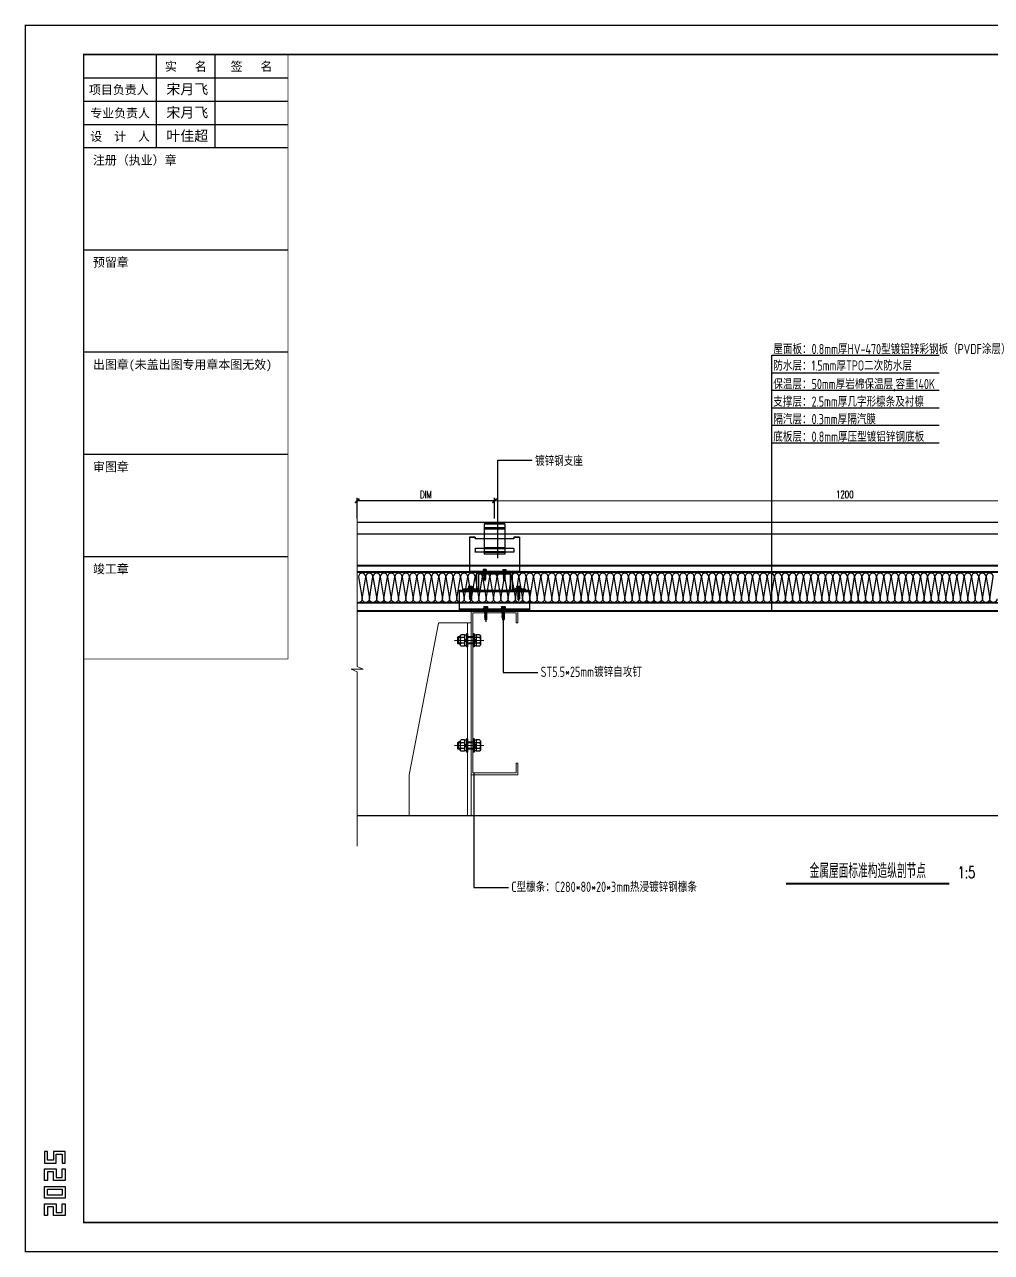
# Model space of a CAD drawing. Extents: x -599358 to 2865263, y -1062760 to 486533.
# Drawn here: x 112467 to 114124, y -728503 to -726400 of the extents above; entities that cross this region are included whole.
import ezdxf
from ezdxf.enums import TextEntityAlignment as Align

# ---------------------------------------------------------------- set-up
doc = ezdxf.new("R2010")
doc.units = 0
for name, pattern in [('CENTER', [2, 1.25, -0.25, 0.25, -0.25]), ('CENTER2', [28.575, 19.05, -3.175, 3.175, -3.175]), ('CONTINUOUS0', [0]), ('CONTINUOUS1', [0]), ('DASH', [0.35, 0.25, -0.1])]:
    doc.linetypes.add(name, pattern=pattern)
for name, color, linetype in [('0-cxFrame', 155, 'Continuous'), ('003_THICK', 7, 'CONTINUOUS1'), ('004_THIN', 6, 'CONTINUOUS0'), ('3符号', 173, 'Continuous'), ('A-AXIS-DP', 126, 'Continuous'), ('BWM', 8, 'Continuous'), ('DIM', 173, 'Continuous'), ('PJ', 151, 'Continuous'), ('qianming', 155, 'Continuous'), ('SEAMLOK75 - SHEET', 6, 'Continuous'), ('WZ', 2, 'Continuous'), ('ZX', 1, 'CENTER2')]:
    doc.layers.add(name, color=color, linetype=linetype)
for name, color, linetype, lineweight in [('0-cxText', 131, 'Continuous', 25), ('C18', 4, 'CENTER', 13), ('S-dim', 81, 'Continuous', 0), ('文字标注引出线', 7, 'Continuous', 15), ('粗', 7, 'Continuous', 50), ('紧固件', 4, 'Continuous', 13)]:
    doc.layers.add(name, color=color, linetype=linetype, lineweight=lineweight)
doc.styles.add('cx_biaoti', font='')
doc.styles.add('cx_tuming', font='simhei.ttf')
doc.styles.add('cx_tuqian1', font='宋体.shx')
doc.styles.add('DHTEXT-1', font='romans.shx', dxfattribs={"width": 0.7, "bigfont": 'chinese.shx'})
doc.styles.add('jhz', font='TSSDENG.SHX', dxfattribs={"width": 0.75, "bigfont": 'TSSDCHN.SHX'})
doc.styles.add('卓越符号', font='ROMANS.shx', dxfattribs={"width": 0.7, "bigfont": 'CHINESE.shx'})
doc.styles.add('图框宋体', font='', dxfattribs={"width": 0.75})
doc.styles.add('黑体', font='simhei.ttf')
doc.styles.get('cx_biaoti').set_extended_font_data('SimSun')
doc.styles.get('图框宋体').set_extended_font_data('SimSun')
doc.dimstyles.new('ZN5', dxfattribs={"dimscale": 5, "dimtxt": 2.5, "dimasz": 1.5, "dimexe": 1, "dimexo": 2, "dimgap": 0.9, "dimtad": 1, "dimdec": 0, "dimdsep": 46, "dimtxsty": 'DHTEXT-1', "dimblk": 'ARCHTICK', "dimcen": 2.5, "dimclrd": 173, "dimclre": 173, "dimclrt": 7, "dimazin": 2, "dimtfac": 1, "dimtix": 1, "dimtmove": 2, "dimatfit": 3, "dimfxl": 0, "dimarcsym": 0})

# ---------------------------------------------------------------- blocks, each defined once
blk = doc.blocks.new('34t65')
at = {"color": 2, "ltscale": 50}
for p, q in [((1430037, 238183.4), (1430157, 238183.4)), ((1430037, 238148.4), (1430037, 238183.4)), ((1430037, 238180.9), (1430157, 238180.9)), ((1430157, 238183.4), (1430157, 238148.4)), ((1430157, 238150.9), (1430037, 238150.9)), ((1430157, 238148.4), (1430037, 238148.4))]:
    blk.add_line(p, q, dxfattribs=at)
blk = doc.blocks.new('*U1726')
at = {"layer": 'PJ'}
for p, q in [((-4.4, 0.5), (-4.4, 0)), ((4.4, 0), (-4.4, 0)), ((-4.1, 0.8), (-3.1, 1)), ((4.1, 0.8), (-4.1, 0.8)), ((-3.1, 3.9), (-3.1, 1)), ((3.1, 1), (-3.1, 1)), ((2.3, 4.2), (-2.3, 4.2)), ((-2, 0.8), (-1.5, 1)), ((-1.5, 3.9), (-1.5, 1)), ((-1.5, 0), (-1.5, -1.6)), ((1.5, 3.9), (1.5, 1)), ((2.2, 0.8), (1.5, 1)), ((1.5, 0), (1.5, -1.1)), ((3.1, 3.9), (3.1, 1)), ((4.1, 0.8), (3.1, 1)), ((4.4, 0.5), (4.4, 0)), ((-2.1, -1.9), (2.1, -1.4)), ((-2.1, -1.9), (-1.5, -1.6)), ((-2.1, -1.9), (-1.5, -2.2)), ((-2.1, -3.3), (2.1, -2.8)), ((-2.1, -3.3), (-1.5, -3)), ((-2.1, -3.3), (-1.5, -3.6)), ((-2.1, -4.7), (2.1, -4.2)), ((-2.1, -4.7), (-1.5, -4.4)), ((-2.1, -4.7), (-1.5, -5)), ((-2.1, -6.1), (2.1, -5.6)), ((-2.1, -6.1), (-1.5, -5.8)), ((-2.1, -6.1), (-1.5, -6.4)), ((-2.1, -7.5), (2.1, -7)), ((-2.1, -7.5), (-1.5, -7.2)), ((-2.1, -7.5), (-1.5, -7.8)), ((-2.1, -8.9), (2.1, -8.4)), ((-2.1, -8.9), (-1.5, -8.6)), ((-2.1, -8.9), (-1.5, -9.2)), ((-2.1, -10.3), (2.1, -9.8)), ((-2.1, -10.3), (-1.5, -10)), ((-2.1, -10.3), (-1.5, -10.6)), ((-2.1, -11.7), (2.1, -11.2)), ((-2.1, -11.7), (-1.5, -11.4)), ((-2.1, -11.7), (-1.5, -12)), ((-2.1, -13.1), (-1.5, -12.8)), ((-2.1, -13.1), (-1.1, -13)), ((-2.1, -13.1), (-1.5, -13.4)), ((-1.5, -1.6), (1.5, -1.1)), ((-1.5, -2.2), (1.5, -1.7)), ((-1.5, -2.2), (-1.5, -3)), ((-1.5, -3), (1.5, -2.5)), ((-1.5, -3.6), (1.5, -3.1)), ((-1.5, -3.6), (-1.5, -4.4)), ((-1.5, -4.4), (1.5, -3.9)), ((-1.5, -5), (1.5, -4.5)), ((-1.5, -5), (-1.5, -5.8)), ((-1.5, -5.8), (1.5, -5.3)), ((-1.5, -6.4), (1.5, -5.9)), ((-1.5, -6.4), (-1.5, -7.2)), ((-1.5, -7.2), (1.5, -6.7)), ((-1.5, -7.8), (1.5, -7.3)), ((-1.5, -7.8), (-1.5, -8.6)), ((-1.5, -8.6), (1.5, -8.1)), ((-1.5, -9.2), (1.5, -8.7)), ((-1.5, -9.2), (-1.5, -10)), ((-1.5, -10), (1.5, -9.5)), ((-1.5, -10.6), (1.5, -10.1)), ((-1.5, -10.6), (-1.5, -11.4)), ((-1.5, -11.4), (1.5, -10.9)), ((-1.5, -12), (1.5, -11.5)), ((-1.5, -12), (-1.5, -12.8)), ((-1.5, -12.8), (-1, -12.7)), ((-1.5, -13.4), (-1.5, -17.2)), ((-1.5, -13.4), (-1.3, -13.4)), ((0, -18.6), (-1.5, -17.2)), ((0, -18.6), (1.5, -17.2)), ((0.6, -12.4), (1.5, -12.3)), ((0.7, -12.8), (2.1, -12.6)), ((0.7, -13), (1.5, -12.9)), ((0.7, -13.8), (1.5, -13.7)), ((0.7, -14.2), (2.1, -14)), ((0.7, -14.4), (1.5, -14.3)), ((1.5, -0.3), (1.5, -1.1)), ((2.1, -1.4), (1.5, -1.1)), ((2.1, -1.4), (1.5, -1.7)), ((1.5, -1.7), (1.5, -2.5)), ((2.1, -2.8), (1.5, -2.5)), ((2.1, -2.8), (1.5, -3.1)), ((1.5, -3.1), (1.5, -3.9)), ((2.1, -4.2), (1.5, -3.9)), ((2.1, -4.2), (1.5, -4.5)), ((1.5, -4.5), (1.5, -5.3)), ((2.1, -5.6), (1.5, -5.3)), ((2.1, -5.6), (1.5, -5.9)), ((1.5, -5.9), (1.5, -6.7)), ((2.1, -7), (1.5, -6.7)), ((2.1, -7), (1.5, -7.3)), ((1.5, -7.3), (1.5, -8.1)), ((2.1, -8.4), (1.5, -8.1)), ((2.1, -8.4), (1.5, -8.7)), ((1.5, -8.7), (1.5, -9.5)), ((2.1, -9.8), (1.5, -9.5)), ((2.1, -9.8), (1.5, -10.1)), ((1.5, -10.1), (1.5, -10.9)), ((2.1, -11.2), (1.5, -10.9)), ((2.1, -11.2), (1.5, -11.5)), ((1.5, -11.5), (1.5, -12.3)), ((2.1, -12.6), (1.5, -12.3)), ((2.1, -12.6), (1.5, -12.9)), ((1.5, -12.9), (1.5, -13.7)), ((2.1, -14), (1.5, -13.7)), ((2.1, -14), (1.5, -14.3)), ((1.5, -14.3), (1.5, -17.2))]:
    blk.add_line(p, q, dxfattribs=at)
blk.add_lwpolyline([(0, -18.6), (0.7, -14.4), (0.7, -12.7, 0.417657), (0.4, -12.4, 0.097062), (-1, -12.7), (-1.5, -13.8)], format="xyb", dxfattribs=at)
for centre, radius, start, end in [((-4.1, 0.5), 0.3, 90, 180), ((-2.3, 3.3), 0.951, 35.4009, 144.5991), ((0, 1), 3.2, 61.0594, 118.9406), ((2.3, 3.3), 0.951, 35.4009, 144.5991), ((4.1, 0.5), 0.3, 0, 90)]:
    blk.add_arc(centre, radius, start, end, dxfattribs=at)
at = {"layer": 'ZX', "ltscale": 0.2}
blk.add_line((0, 4.9), (0, -21), dxfattribs=at)
blk = doc.blocks.new('A$C2F3B4A73')
at = {"layer": '粗', "lineweight": -2}
for p, q in [((25.2, 101.1), (60.4, 101.1)), ((25.2, 101.1), (25.2, 49.6)), ((60.4, 101.1), (60.4, 49.6)), ((0, 78.7), (9.6, 78.7)), ((0, 78.7), (0, 19.8)), ((9.6, 78.7), (9.6, 76.3)), ((10.4, 75.5), (25.2, 75.5)), ((60.4, 75.5), (75.2, 75.5)), ((76, 78.7), (85.6, 78.7)), ((76, 78.7), (76, 76.3)), ((85.6, 78.7), (85.6, 19.8)), ((9.6, 58.4), (9.6, 53.6)), ((10.4, 59.2), (25.2, 59.2)), ((10.4, 52.8), (25.2, 52.8)), ((25.2, 58.4), (60.4, 58.4)), ((25.2, 53.6), (60.4, 53.6)), ((25.2, 49.6), (60.4, 49.6)), ((60.4, 59.2), (75.2, 59.2)), ((60.4, 52.8), (75.2, 52.8)), ((76, 58.4), (76, 53.6)), ((0, 19.8), (85.6, 19.8)), ((0, 18.8), (0, 19.8)), ((0, 18.8), (85.6, 18.8)), ((14.4, 19.8), (14.4, 18.8)), ((71.2, 19.8), (71.2, 18.8)), ((85.6, 19.8), (85.6, 18.8))]:
    blk.add_line(p, q, dxfattribs=at)
at = {"layer": '粗', "linetype": 'DASH', "lineweight": -2}
for p, q in [((25.2, 100.6), (60.4, 100.6)), ((25.2, 94.7), (60.4, 94.7)), ((25.2, 92.3), (60.4, 92.3)), ((0, 77.7), (9.6, 77.7)), ((25.2, 75.5), (60.4, 75.5)), ((76, 77.7), (85.6, 77.7)), ((25.2, 60), (60.4, 60)), ((25.2, 59.2), (60.4, 59.2)), ((25.2, 52.8), (60.4, 52.8)), ((25.2, 52), (60.4, 52)), ((16, 19.8), (16, 18.8)), ((21.6, 19.8), (21.6, 18.8)), ((29.6, 19.8), (29.6, 18.8)), ((35.2, 19.8), (35.2, 18.8)), ((50.4, 19.8), (50.4, 18.8)), ((56, 19.8), (56, 18.8)), ((64, 19.8), (64, 18.8)), ((69.6, 19.8), (69.6, 18.8))]:
    blk.add_line(p, q, dxfattribs=at)
at = {"layer": '粗', "lineweight": -2}
for centre, start, end in [((10.4, 76.3), 180, 270), ((75.2, 76.3), 270, 0), ((10.4, 58.4), 90, 180), ((10.4, 53.6), 180, 270), ((75.2, 58.4), 0, 90), ((75.2, 53.6), 270, 0)]:
    blk.add_arc(centre, 0.8, start, end, dxfattribs=at)
at = {"layer": '紧固件', "color": 2, "yscale": 0.8, "zscale": 0.8}
for p, xscale in [((26.1, 19.8), 0.8), ((59.5, 19.8), -0.8)]:
    blk.add_blockref('*U1726', p, dxfattribs=dict(at, xscale=xscale))
blk = doc.blocks.new('A$C51791418')
blk.add_blockref('A$C2F3B4A73', (-42.8, -15.8))
blk = doc.blocks.new('*U1756')
at = {"layer": '003_THICK', "color": 2}
for points in [[(-11, 13.1, 0.611769), (-11, 6.5, 0.611769)], [(-11, 6.5, 0.305859), (-11, -6.5, 0.305859)], [(31.2, 6.5, 0.61177), (31.2, 13.1, 0.61177)], [(31.2, -6.5, 0.305858), (31.2, 6.5, 0.305858)], [(-11, -6.5, 0.611769), (-11, -13.1, 0.611769)], [(31.2, -13.1, 0.61177), (31.2, -6.5, 0.61177)]]:
    blk.add_lwpolyline(points, format="xyb", dxfattribs=at)
for points in [[(-13, 9.8), (-13, -9.8)], [(-11, 13.1), (-3, 13.1)], [(-11, 6.5), (-3, 6.5)], [(-3.6, 8), (-3.6, -8)], [(-3, 13.1), (-3, -13.1)], [(-3, 12.1), (1.1, 12.1)], [(-3, 0), (1.1, 4.1)], [(-3, -4.1), (1.1, 0)], [(1.1, 15), (4.1, 15)], [(1.1, 15), (1.1, -15)], [(4.1, 15), (4.1, -15)], [(4.1, 8), (16.1, 8)], [(16.1, 15), (16.1, -15)], [(16.1, 15), (19.1, 15)], [(19.1, 15), (19.1, -15)], [(19.1, 12.1), (23.2, 12.1)], [(19.1, 0), (23.2, 4.1)], [(23.2, 13.1), (23.2, -13.1)], [(23.2, 13.1), (31.2, 13.1)], [(23.2, 6.5), (31.2, 6.5)], [(33.2, 9.8), (33.2, -9.8)], [(33.2, 8), (37.5, 8)], [(37.5, 8), (37.5, -8)], [(37.5, 8), (39, 6.5)], [(39, 6.5), (39, -6.5)], [(-11, -6.5), (-3, -6.5)], [(-11, -13.1), (-3, -13.1)], [(-3, -12.1), (1.1, -12.1)], [(1.1, -15), (4.1, -15)], [(4.1, -8), (16.1, -8)], [(16.1, -15), (19.1, -15)], [(19.1, -4.1), (23.2, 0)], [(19.1, -12.1), (23.2, -12.1)], [(23.2, -6.5), (31.2, -6.5)], [(23.2, -13.1), (31.2, -13.1)], [(33.2, -8), (37.5, -8)], [(37.5, -8), (39, -6.5)]]:
    blk.add_lwpolyline(points, dxfattribs=at)
at = {"layer": '004_THIN', "color": 2}
for points in [[(-3.6, 6.5), (16.1, 6.5)], [(33.2, 6.5), (39, 6.5)], [(-3.6, -6.5), (16.1, -6.5)], [(33.2, -6.5), (39, -6.5)]]:
    blk.add_lwpolyline(points, dxfattribs=at)
at = {"layer": 'C18', "color": 1, "ltscale": 0.6}
blk.add_lwpolyline([(-21, 0), (47, 0)], dxfattribs=at)
blk = doc.blocks.new('*U1755')
at = {"layer": '003_THICK', "color": 2}
for points in [[(-11, 13.1, 0.611769), (-11, 6.5, 0.611769)], [(-11, 6.5, 0.305859), (-11, -6.5, 0.305859)], [(31.2, 6.5, 0.61177), (31.2, 13.1, 0.61177)], [(31.2, -6.5, 0.305858), (31.2, 6.5, 0.305858)], [(-11, -6.5, 0.611769), (-11, -13.1, 0.611769)], [(31.2, -13.1, 0.61177), (31.2, -6.5, 0.61177)]]:
    blk.add_lwpolyline(points, format="xyb", dxfattribs=at)
for points in [[(-13, 9.8), (-13, -9.8)], [(-11, 13.1), (-3, 13.1)], [(-11, 6.5), (-3, 6.5)], [(-3.6, 8), (-3.6, -8)], [(-3, 13.1), (-3, -13.1)], [(-3, 12.1), (1.1, 12.1)], [(-3, 0), (1.1, 4.1)], [(-3, -4.1), (1.1, 0)], [(1.1, 15), (4.1, 15)], [(1.1, 15), (1.1, -15)], [(4.1, 15), (4.1, -15)], [(4.1, 8), (16.1, 8)], [(16.1, 15), (16.1, -15)], [(16.1, 15), (19.1, 15)], [(19.1, 15), (19.1, -15)], [(19.1, 12.1), (23.2, 12.1)], [(19.1, 0), (23.2, 4.1)], [(23.2, 13.1), (23.2, -13.1)], [(23.2, 13.1), (31.2, 13.1)], [(23.2, 6.5), (31.2, 6.5)], [(33.2, 9.8), (33.2, -9.8)], [(33.2, 8), (37.5, 8)], [(37.5, 8), (37.5, -8)], [(37.5, 8), (39, 6.5)], [(39, 6.5), (39, -6.5)], [(-11, -6.5), (-3, -6.5)], [(-11, -13.1), (-3, -13.1)], [(-3, -12.1), (1.1, -12.1)], [(1.1, -15), (4.1, -15)], [(4.1, -8), (16.1, -8)], [(16.1, -15), (19.1, -15)], [(19.1, -4.1), (23.2, 0)], [(19.1, -12.1), (23.2, -12.1)], [(23.2, -6.5), (31.2, -6.5)], [(23.2, -13.1), (31.2, -13.1)], [(33.2, -8), (37.5, -8)], [(37.5, -8), (39, -6.5)]]:
    blk.add_lwpolyline(points, dxfattribs=at)
at = {"layer": '004_THIN', "color": 2}
for points in [[(-3.6, 6.5), (16.1, 6.5)], [(33.2, 6.5), (39, 6.5)], [(-3.6, -6.5), (16.1, -6.5)], [(33.2, -6.5), (39, -6.5)]]:
    blk.add_lwpolyline(points, dxfattribs=at)
at = {"layer": 'C18', "color": 1, "ltscale": 0.6}
blk.add_lwpolyline([(-21, 0), (47, 0)], dxfattribs=at)
blk = doc.blocks.new('1112')
at = {"color": 2}
blk.add_lwpolyline([(1432456, 238570.9), (1432478.5, 238570.9), (1432478.5, 238598.4), (1432538.5, 238598.4), (1432538.5, 238570.9), (1432561, 238570.9), (1432561, 238568.4), (1432536, 238568.4), (1432536, 238595.9), (1432481, 238595.9), (1432481, 238568.4), (1432456, 238568.4)], close=True, dxfattribs=at)
at = {"layer": 'S-dim', "ltscale": 10}
for p, q in [((1432412.5, 238511.6), (1432362.5, 238252.3)), ((1432412.5, 238512.7), (1432468.5, 238512.7)), ((1432462.5, 238511.6), (1432462.5, 238182.3)), ((1432362.5, 238252.3), (1432362.5, 238182.3)), ((1432468.5, 238252.3), (1432468.5, 238182.3)), ((1432362.5, 238182.3), (1432468.5, 238182.3))]:
    blk.add_line(p, q, dxfattribs=at)
at = {"layer": 'S-dim', "color": 6, "ltscale": 10}
blk.add_lwpolyline([(1432548.5, 238512.3), (1432548.5, 238532.3), (1432468.5, 238532.3), (1432468.5, 238252.3), (1432548.5, 238252.3), (1432548.5, 238272.3), (1432545.5, 238272.3), (1432545.5, 238255.3), (1432471.5, 238255.3), (1432471.5, 238529.3), (1432545.5, 238529.3), (1432545.5, 238512.3)], close=True, dxfattribs=at)
blk.add_blockref('34t65', (2411.5, 385))
at = {"xscale": -0.7500000000000001, "yscale": 0.7500000000000001, "zscale": 0.7500000000000001, "rotation": 359.9999999722328}
for name, p in [('*U1756', (1432474.6, 238482.3)), ('*U1755', (1432474.6, 238302.3))]:
    blk.add_blockref(name, p, dxfattribs=at)
at = {"layer": 'SEAMLOK75 - SHEET', "xscale": -1}
blk.add_blockref('A$C51791418', (1432508.5, 238596.4), dxfattribs=at)
at = {"layer": '紧固件', "xscale": -1.023999999801318, "yscale": 1.023999999801318, "zscale": 1.023999999801318}
for p in [(1432467.3, 238570.9), (1432549.8, 238570.9, 0), (1432493.5, 238535.9), (1432523.5, 238535.9)]:
    blk.add_blockref('*U1726', p, dxfattribs=at)
blk = doc.blocks.new('_ArchTick')
at = {"color": 0, "linetype": 'ByBlock', "const_width": 0.4}
blk.add_lwpolyline([(-0.5, -0.5), (0.5, 0.5)], dxfattribs=at)
blk = doc.blocks.new('*D661')
at = {"layer": 'Defpoints', "color": 0, "ltscale": 50, "transparency": 16777216}
for p in [(114472.5, -727215.5), (113272.5, -727256.2), (114472.5, -727255.7)]:
    blk.add_point(p, dxfattribs=at)
at = {"layer": 'DIM', "color": 173, "linetype": 'ByBlock', "lineweight": -2, "ltscale": 50, "transparency": 16777216}
for p, q in [((113272.5, -727246.2), (113272.5, -727210.9)), ((114472.5, -727245.7), (114472.5, -727210.5)), ((113272.5, -727215.9), (114472.5, -727215.5))]:
    blk.add_line(p, q, dxfattribs=at)
at = {"layer": 'DIM', "color": 173, "lineweight": -2, "ltscale": 50, "transparency": 16777216, "xscale": 7.5, "yscale": 7.5, "zscale": 7.5}
for p, rotation in [((113272.5, -727215.9), 180.022918310582), ((114472.5, -727215.5), 0.02291831058203997)]:
    blk.add_blockref('_ArchTick', p, dxfattribs=dict(at, rotation=rotation))
at = {"layer": 'DIM', "color": 7, "ltscale": 50, "transparency": 16777216, "insert": (113872.4, -727205), "char_height": 12.5, "attachment_point": 5, "rotation": 0.0229, "style": 'DHTEXT-1'}
blk.add_mtext('1200', dxfattribs=at)
blk = doc.blocks.new('*D663')
at = {"layer": 'Defpoints', "color": 0, "ltscale": 50, "transparency": 16777216}
for p in [(113037.2, -727215.9), (113037.2, -727256.2), (113272.5, -727256.2)]:
    blk.add_point(p, dxfattribs=at)
at = {"layer": 'DIM', "color": 173, "linetype": 'ByBlock', "lineweight": -2, "ltscale": 50, "transparency": 16777216}
for p, q in [((113037.2, -727246.2), (113037.2, -727210.9)), ((113272.5, -727246.2), (113272.5, -727210.9)), ((113272.5, -727215.9), (113037.2, -727215.9))]:
    blk.add_line(p, q, dxfattribs=at)
at = {"layer": 'DIM', "color": 173, "lineweight": -2, "ltscale": 50, "transparency": 16777216, "xscale": 7.5, "yscale": 7.5, "zscale": 7.5, "rotation": 180}
blk.add_blockref('_ArchTick', (113037.2, -727215.9), dxfattribs=at)
at = {"layer": 'DIM', "color": 173, "lineweight": -2, "ltscale": 50, "transparency": 16777216, "xscale": 7.5, "yscale": 7.5, "zscale": 7.5}
blk.add_blockref('_ArchTick', (113272.5, -727215.9), dxfattribs=at)
at = {"layer": 'DIM', "color": 7, "ltscale": 50, "transparency": 16777216, "insert": (113154.9, -727205.2), "char_height": 12.5, "attachment_point": 5, "style": 'DHTEXT-1'}
blk.add_mtext('DIM', dxfattribs=at)
blk = doc.blocks.new('*U647')
at = {"const_width": 0.7}
blk.add_lwpolyline([(-27.98, 0), (27.98, 0)], dxfattribs=at)
at = {"color": 0, "style": '卓越符号', "width": 0.7, "flags": 8}
blk.add_attdef('图名', text='', height=5, dxfattribs=at).set_placement((0, 1.85), align=Align.CENTER)
blk.add_attdef('比例', (30.78, 1.85), '', height=4, dxfattribs=at)
blk = doc.blocks.new('zjcx_lan_xinxi(Dragon)')
for p, q in [((7000, -3200), (0, -3200)), ((7000, -6700), (0, -6700)), ((7000, -10200), (0, -10200)), ((7000, -13700), (0, -13700)), ((7000, -17200), (0, -17200))]:
    blk.add_line(p, q)
at = {"const_width": 25}
blk.add_lwpolyline([(0, -20700), (7000, -20700), (7000, 0), (0, 0)], close=True, dxfattribs=at)
for points in [[(2500, -3200), (2500, 0)], [(4500, -3200), (4500, 0)], [(0, -800), (7000, -800)], [(0, -1600), (7000, -1600)], [(0, -2400), (7000, -2400)]]:
    blk.add_lwpolyline(points)
for points in [[(7000, -3200), (7000, 0)], [(0, -3200), (7000, -3200)], [(0, -20700), (7000, -20700), (7000, -3200)], [(0, -20700), (7000, -20700)]]:
    blk.add_lwpolyline(points, dxfattribs=at)
at = {"style": '图框宋体'}
for s, p in [('实   名', (3500, -400)), ('签   名', (5750, -400)), ('项目负责人', (1204, -1200)), ('专业负责人', (1250, -2000)), ('设  计  人', (1250, -2800))]:
    blk.add_text(s, height=300, dxfattribs=at).set_placement(p, align=Align.MIDDLE)
for s, p in [('注册（执业）章', (318, -3771)), ('预留章', (318, -7271)), ('出图章(未盖出图专用章本图无效)', (318, -10771)), ('审图章', (318, -14271)), ('竣工章', (318, -17771))]:
    blk.add_text(s, height=300, dxfattribs=at).set_placement(p)
blk = doc.blocks.new('T-信息(Dragon)')
at = {"layer": '0-cxFrame'}
blk.add_blockref('zjcx_lan_xinxi(Dragon)', (0, 0), dxfattribs=at)
at = {"layer": 'qianming', "color": 3, "style": 'cx_biaoti'}
for s, p in [('宋月飞', (3550, -1186)), ('宋月飞', (3550, -1986)), ('叶佳超', (3550, -2786))]:
    blk.add_text(s, height=350, dxfattribs=at).set_placement(p, align=Align.MIDDLE_CENTER)
blk = doc.blocks.new('TK22.A2 L(Dragon)')
at = {"layer": '0-cxFrame', "color": 7, "const_width": 0.5}
blk.add_lwpolyline([(0, 0), (-594, 0), (-594, 420), (0, 420)], close=True, dxfattribs=at)
at = {"layer": '0-cxFrame', "const_width": 0.5}
blk.add_lwpolyline([(-80, 10), (-574, 10), (-574, 410), (-80, 410)], close=True, dxfattribs=at)
at = {"layer": 'Defpoints', "color": 2}
for points in [[(-586.37, 34.37), (-587.37, 34.37), (-587.37, 30.37), (-583.37, 30.37), (-583.37, 33.37), (-581.37, 33.37), (-581.37, 30.37), (-580.37, 30.37), (-580.37, 34.37), (-584.37, 34.37), (-584.37, 31.37), (-586.37, 31.37), (-586.37, 34.37)], [(-586.37, 24.37), (-587.37, 24.37), (-587.37, 28.37), (-583.37, 28.37), (-583.37, 25.37), (-581.37, 25.37), (-581.37, 28.37), (-580.37, 28.37), (-580.37, 24.37), (-584.37, 24.37), (-584.37, 27.37), (-586.37, 27.37), (-586.37, 24.37)], [(-586.37, 12.37), (-587.37, 12.37), (-587.37, 16.37), (-583.37, 16.37), (-583.37, 13.37), (-581.37, 13.37), (-581.37, 16.37), (-580.37, 16.37), (-580.37, 12.37), (-584.37, 12.37), (-584.37, 15.37), (-586.37, 15.37), (-586.37, 12.37)]]:
    blk.add_lwpolyline(points, dxfattribs=at)
for points in [[(-587.37, 18.37), (-587.37, 22.37), (-580.37, 22.37), (-580.37, 18.37)], [(-586.37, 19.37), (-586.37, 21.37), (-581.37, 21.37), (-581.37, 19.37)]]:
    blk.add_lwpolyline(points, close=True, dxfattribs=at)
at = {"layer": '0-cxFrame', "xscale": 0.01, "yscale": 0.01, "zscale": 0.01}
blk.add_blockref('T-信息(Dragon)', (-574, 410), dxfattribs=at)
at = {"style": '黑体', "flags": 4}
blk.add_attdef('图幅', text='', height=3.3, dxfattribs=at).set_placement((-40, 3), align=Align.RIGHT)
at = {"layer": '0-cxText', "flags": 4}
for tag, height, style, p in [('建设单位', 3.5, 'cx_tuming', (-45, 240)), ('项目名称', 3.5, 'cx_tuming', (-45, 210)), ('子项名称', 3.5, 'cx_tuming', (-45, 180)), ('工程编号', 3.3, 'cx_tuqian1', (-35, 165)), ('图名1', 3.5, 'cx_tuming', (-45, 87)), ('图名2', 3.5, 'cx_tuming', (-45, 79)), ('图名3', 3.5, 'cx_tuming', (-45, 71)), ('出图日期', 3.3, 'cx_tuqian1', (-39, 60)), ('专业', 3.3, 'cx_tuqian1', (-55, 52)), ('图号', 3.3, 'cx_tuqian1', (-55, 44)), ('版次', 3.3, 'cx_tuqian1', (-20, 44))]:
    blk.add_attdef(tag, text='', height=height, dxfattribs=dict(at, style=style)).set_placement(p, align=Align.MIDDLE)
at = {"layer": 'Defpoints', "color": 6, "flags": 4}
for tag, height, style, p in [('tufu', 3.3, '黑体', (-12, 12)), ('dwfname', 4, 'cx_tuqian1', (-80, 3))]:
    blk.add_attdef(tag, text='', height=height, dxfattribs=dict(at, style=style)).set_placement(p, align=Align.RIGHT)

msp = doc.modelspace()

# ---------------------------------------------------------------- linework, layer by layer
at = {"color": 1, "ltscale": 50}
for p, q in [((114764.3, -727337.4), (113037.2, -727337.4)), ((114764.3, -727338.9), (113037.2, -727338.9))]:
    msp.add_line(p, q, dxfattribs=at)
at = {"color": 4, "ltscale": 50}
for p, q in [((113037.2, -727390), (114764.3, -727390)), ((113037.2, -727390.8), (114764.3, -727390.8)), ((113037.2, -727404.2), (114764.3, -727404.2)), ((113037.2, -727405), (114764.3, -727405))]:
    msp.add_line(p, q, dxfattribs=at)
at = {"color": 2, "ltscale": 50}
msp.add_line((113037.2, -727403.9), (114764.3, -727403.9), dxfattribs=at)
at = {"layer": 'A-AXIS-DP', "color": 8, "ltscale": 2800}
msp.add_line((113037.2, -727755), (114764.3, -727755), dxfattribs=at)
at = {"layer": 'BWM'}
msp.add_lwpolyline([(114133.1, -727383.7, -1), (114120.6, -727383.7), (114126.8, -727346.2, 1), (114114.3, -727346.2), (114120.6, -727383.7, -1), (114108.1, -727383.7), (114114.3, -727346.2, 1), (114101.8, -727346.2), (114108.1, -727383.7, -1), (114095.6, -727383.7), (114101.8, -727346.2, 1), (114089.3, -727346.2), (114095.6, -727383.7, -1), (114083.1, -727383.7), (114089.3, -727346.2, 1), (114076.8, -727346.2), (114083.1, -727383.7, -1), (114070.6, -727383.7), (114076.8, -727346.2, 1), (114064.3, -727346.2), (114070.6, -727383.7, -1), (114058.1, -727383.7), (114064.3, -727346.2, 1), (114051.8, -727346.2), (114058.1, -727383.7, -1), (114045.6, -727383.7), (114051.8, -727346.2, 1), (114039.3, -727346.2), (114045.6, -727383.7, -1), (114033.1, -727383.7), (114039.3, -727346.2, 1), (114026.8, -727346.2), (114033.1, -727383.7, -1), (114020.6, -727383.7), (114026.8, -727346.2, 1), (114014.3, -727346.2), (114020.6, -727383.7, -1), (114008.1, -727383.7), (114014.3, -727346.2, 1), (114001.8, -727346.2), (114008.1, -727383.7, -1), (113995.6, -727383.7), (114001.8, -727346.2, 1), (113989.3, -727346.2), (113995.6, -727383.7, -1), (113983.1, -727383.7), (113989.3, -727346.2, 1), (113976.8, -727346.2), (113983.1, -727383.7, -1), (113970.6, -727383.7), (113976.8, -727346.2, 1), (113964.3, -727346.2), (113970.6, -727383.7, -1), (113958.1, -727383.7), (113964.3, -727346.2, 1), (113951.8, -727346.2), (113958.1, -727383.7, -1), (113945.6, -727383.7), (113951.8, -727346.2, 1), (113939.3, -727346.2), (113945.6, -727383.7, -1), (113933.1, -727383.7), (113939.3, -727346.2, 1), (113926.8, -727346.2), (113933.1, -727383.7, -1), (113920.6, -727383.7), (113926.8, -727346.2, 1), (113914.3, -727346.2), (113920.6, -727383.7, -1), (113908.1, -727383.7), (113914.3, -727346.2, 1), (113901.8, -727346.2), (113908.1, -727383.7, -1), (113895.6, -727383.7), (113901.8, -727346.2, 1), (113889.3, -727346.2), (113895.6, -727383.7, -1), (113883.1, -727383.7), (113889.3, -727346.2, 1), (113876.8, -727346.2), (113883.1, -727383.7, -1), (113870.6, -727383.7), (113876.8, -727346.2, 1), (113864.3, -727346.2), (113870.6, -727383.7, -1), (113858.1, -727383.7), (113864.3, -727346.2, 1), (113851.8, -727346.2), (113858.1, -727383.7, -1), (113845.6, -727383.7), (113851.8, -727346.2, 1), (113839.3, -727346.2), (113845.6, -727383.7, -1), (113833.1, -727383.7), (113839.3, -727346.2, 1), (113826.8, -727346.2), (113833.1, -727383.7, -1), (113820.6, -727383.7), (113826.8, -727346.2, 1), (113814.3, -727346.2), (113820.6, -727383.7, -1), (113808.1, -727383.7), (113814.3, -727346.2, 1), (113801.8, -727346.2), (113808.1, -727383.7, -1), (113795.6, -727383.7), (113801.8, -727346.2, 1), (113789.3, -727346.2), (113795.6, -727383.7, -1), (113783.1, -727383.7), (113789.3, -727346.2, 1), (113776.8, -727346.2), (113783.1, -727383.7, -1), (113770.6, -727383.7), (113776.8, -727346.2, 1), (113764.3, -727346.2), (113770.6, -727383.7, -1), (113758.1, -727383.7), (113764.3, -727346.2, 1), (113751.8, -727346.2), (113758.1, -727383.7, -1), (113745.6, -727383.7), (113751.8, -727346.2, 1), (113739.3, -727346.2), (113745.6, -727383.7, -1), (113733.1, -727383.7), (113739.3, -727346.2, 1), (113726.8, -727346.2), (113733.1, -727383.7, -1), (113720.6, -727383.7), (113726.8, -727346.2, 1), (113714.3, -727346.2), (113720.6, -727383.7, -1), (113708.1, -727383.7), (113714.3, -727346.2, 1), (113701.8, -727346.2), (113708.1, -727383.7, -1), (113695.6, -727383.7), (113701.8, -727346.2, 1), (113689.3, -727346.2), (113695.6, -727383.7, -1), (113683.1, -727383.7), (113689.3, -727346.2, 1), (113676.8, -727346.2), (113683.1, -727383.7, -1), (113670.6, -727383.7), (113676.8, -727346.2, 1), (113664.3, -727346.2), (113670.6, -727383.7, -1), (113658.1, -727383.7), (113664.3, -727346.2, 1), (113651.8, -727346.2), (113658.1, -727383.7, -1), (113645.6, -727383.7), (113651.8, -727346.2, 1), (113639.3, -727346.2), (113645.6, -727383.7, -1), (113633.1, -727383.7), (113639.3, -727346.2, 1), (113626.8, -727346.2), (113633.1, -727383.7, -1), (113620.6, -727383.7), (113626.8, -727346.2, 1), (113614.3, -727346.2), (113620.6, -727383.7, -1), (113608.1, -727383.7), (113614.3, -727346.2, 1), (113601.8, -727346.2), (113608.1, -727383.7, -1), (113595.6, -727383.7), (113601.8, -727346.2, 1), (113589.3, -727346.2), (113595.6, -727383.7, -1), (113583.1, -727383.7), (113589.3, -727346.2, 1), (113576.8, -727346.2), (113583.1, -727383.7, -1), (113570.6, -727383.7), (113576.8, -727346.2, 1), (113564.3, -727346.2), (113570.6, -727383.7, -1), (113558.1, -727383.7), (113564.3, -727346.2, 1), (113551.8, -727346.2), (113558.1, -727383.7, -1), (113545.6, -727383.7), (113551.8, -727346.2, 1), (113539.3, -727346.2), (113545.6, -727383.7, -1), (113533.1, -727383.7), (113539.3, -727346.2, 1), (113526.8, -727346.2), (113533.1, -727383.7, -1), (113520.6, -727383.7), (113526.8, -727346.2, 1), (113514.3, -727346.2), (113520.6, -727383.7, -1), (113508.1, -727383.7), (113514.3, -727346.2, 1), (113501.8, -727346.2), (113508.1, -727383.7, -1), (113495.6, -727383.7), (113501.8, -727346.2, 1), (113489.3, -727346.2), (113495.6, -727383.7, -1), (113483.1, -727383.7), (113489.3, -727346.2, 1), (113476.8, -727346.2), (113483.1, -727383.7, -1), (113470.6, -727383.7), (113476.8, -727346.2, 1), (113464.3, -727346.2), (113470.6, -727383.7, -1), (113458.1, -727383.7), (113464.3, -727346.2, 1), (113451.8, -727346.2), (113458.1, -727383.7, -1), (113445.6, -727383.7), (113451.8, -727346.2, 1), (113439.3, -727346.2), (113445.6, -727383.7, -1), (113433.1, -727383.7), (113439.3, -727346.2, 1), (113426.8, -727346.2), (113433.1, -727383.7, -1), (113420.6, -727383.7), (113426.8, -727346.2, 1), (113414.3, -727346.2), (113420.6, -727383.7, -1), (113408.1, -727383.7), (113414.3, -727346.2, 1), (113401.8, -727346.2), (113408.1, -727383.7, -1), (113395.6, -727383.7), (113401.8, -727346.2, 1), (113389.3, -727346.2), (113395.6, -727383.7, -1), (113383.1, -727383.7), (113389.3, -727346.2, 1), (113376.8, -727346.2), (113383.1, -727383.7, -1), (113370.6, -727383.7), (113376.8, -727346.2, 1), (113364.3, -727346.2), (113370.6, -727383.7, -1), (113358.1, -727383.7), (113364.3, -727346.2, 1), (113351.8, -727346.2), (113358.1, -727383.7, -1), (113345.6, -727383.7), (113351.8, -727346.2, 1), (113339.3, -727346.2), (113345.6, -727383.7, -1), (113333.1, -727383.7), (113339.3, -727346.2, 1), (113326.8, -727346.2), (113333.1, -727383.7, -1), (113320.6, -727383.7), (113326.8, -727346.2, 1), (113314.3, -727346.2), (113320.6, -727383.7, -1), (113308.1, -727383.7), (113314.3, -727346.2, 1), (113301.8, -727346.2), (113308.1, -727383.7, -1), (113295.6, -727383.7), (113301.8, -727346.2, 1), (113289.3, -727346.2), (113295.6, -727383.7, -1), (113283.1, -727383.7), (113289.3, -727346.2, 1), (113276.8, -727346.2), (113283.1, -727383.7, -1), (113270.6, -727383.7), (113276.8, -727346.2, 1), (113264.3, -727346.2), (113270.6, -727383.7, -1), (113258.1, -727383.7), (113264.3, -727346.2, 1), (113251.8, -727346.2), (113258.1, -727383.7, -1), (113245.6, -727383.7), (113251.8, -727346.2, 1), (113239.3, -727346.2), (113245.6, -727383.7, -1), (113233.1, -727383.7), (113239.3, -727346.2, 1), (113226.8, -727346.2), (113233.1, -727383.7, -1), (113220.6, -727383.7), (113226.8, -727346.2, 1), (113214.3, -727346.2), (113220.6, -727383.7, -1), (113208.1, -727383.7), (113214.3, -727346.2, 1), (113201.8, -727346.2), (113208.1, -727383.7, -1), (113195.6, -727383.7), (113201.8, -727346.2, 1), (113189.3, -727346.2), (113195.6, -727383.7, -1), (113183.1, -727383.7), (113189.3, -727346.2, 1), (113176.8, -727346.2), (113183.1, -727383.7, -1), (113170.6, -727383.7), (113176.8, -727346.2, 1), (113164.3, -727346.2), (113170.6, -727383.7, -1), (113158.1, -727383.7), (113164.3, -727346.2, 1), (113151.8, -727346.2), (113158.1, -727383.7, -1), (113145.6, -727383.7), (113151.8, -727346.2, 1), (113139.3, -727346.2), (113145.6, -727383.7, -1), (113133.1, -727383.7), (113139.3, -727346.2, 1), (113126.8, -727346.2), (113133.1, -727383.7, -1), (113120.6, -727383.7), (113126.8, -727346.2, 1), (113114.3, -727346.2), (113120.6, -727383.7, -1), (113108.1, -727383.7), (113114.3, -727346.2, 1), (113101.8, -727346.2), (113108.1, -727383.7, -1), (113095.6, -727383.7), (113101.8, -727346.2, 1), (113089.3, -727346.2), (113095.6, -727383.7, -1), (113083.1, -727383.7), (113089.3, -727346.2, 1), (113076.8, -727346.2), (113083.1, -727383.7, -1), (113070.6, -727383.7), (113076.8, -727346.2, 1), (113064.3, -727346.2), (113070.6, -727383.7, -1), (113058.1, -727383.7), (113064.3, -727346.2, 1), (113051.8, -727346.2), (113058.1, -727383.7, -1), (113045.6, -727383.7), (113051.8, -727346.2, 1), (113039.3, -727346.2), (113045.6, -727383.7, -0.414214), (113039.3, -727390)], format="xyb", dxfattribs=at)
at = {"layer": 'DIM', "ltscale": 10}
for p, q in [((113747.7, -727405.5), (113747.7, -726966.7)), ((113747.7, -726966.7), (114034.1, -726966.7)), ((113747.7, -726996.7), (114034.1, -726996.7)), ((113747.7, -727026.7), (114034.1, -727026.7)), ((113747.7, -727056.7), (114034.1, -727056.7)), ((113747.7, -727086.7), (114034.1, -727086.7)), ((113747.7, -727116.7), (114034.1, -727116.7)), ((113277.9, -727314.2), (113277.9, -727146.3)), ((113277.9, -727146.3), (113337.1, -727146.3)), ((113287.5, -727412.8), (113287.5, -727509.7)), ((113287.5, -727509.7), (113346.6, -727509.7)), ((113237.2, -727681.9), (113237.2, -727877.9)), ((113237.2, -727877.9), (113296.4, -727877.9))]:
    msp.add_line(p, q, dxfattribs=at)
at = {"layer": 'SEAMLOK75 - SHEET'}
for p, q in [((113037.2, -727252.7, 0), (114764.3, -727252.7, 0)), ((113037.2, -727272.7, 0), (114764.3, -727272.7, 0)), ((114764.3, -727326.7, 0), (113037.2, -727326.7, 0)), ((114764.3, -727327.7, 0), (113037.2, -727327.7, 0))]:
    msp.add_line(p, q, dxfattribs=at)
at = {"layer": '文字标注引出线', "color": 1, "elevation": 0}
msp.add_lwpolyline([(113037.2, -727246.5), (113037.2, -727499.7), (113047.7, -727504.2), (113026.7, -727504.2), (113037.2, -727508.7), (113037.2, -727807.3)], dxfattribs=at)

# ---------------------------------------------------------------- block references
msp.add_blockref('1112', (-1319236.1, -965937.3))
at = {"layer": '0-cxFrame', "xscale": 5, "yscale": 5, "zscale": 5}
msp.add_blockref('TK22.A2 L(Dragon)', (115438.7, -728501.7), dxfattribs=at)
at = {"layer": '3符号', "color": 7}
ref = msp.add_blockref('*U647', (113911.8, -727871.4), dxfattribs=dict(at, xscale=5, yscale=5, zscale=5))
ref.add_attrib('图名', '金属屋面标准构造纵剖节点', dxfattribs={"layer": '0', "color": 0, "height": 25, "style": '卓越符号', "width": 0.7}).set_placement((113911.8, -727862.1), align=Align.CENTER)
ref.add_attrib('比例', '1:5', (114065.7, -727862.1), dxfattribs={"layer": '0', "color": 0, "height": 20, "style": '卓越符号', "width": 0.7})

# ---------------------------------------------------------------- texts
at = {"layer": 'WZ', "style": 'jhz', "width": 0.75}
for s, p in [('屋面板：0.8mm厚HV-470型镀铝锌彩钢板（PVDF涂层）', (113749.9, -726964.8)), ('防水层：1.5mm厚TPO二次防水层', (113749.9, -726993)), ('保温层：50mm厚岩棉保温层,容重140K', (113749.9, -727024.8)), ('支撑层：2.5mm厚几字形檩条及衬檩', (113749.9, -727054.8)), ('隔汽层：0.3mm厚隔汽膜', (113749.9, -727084.8)), ('底板层：0.8mm厚压型镀铝锌钢底板', (113749.9, -727114.8)), ('镀锌钢支座', (113341.9, -727156.2)), ('ST5.5*25mm镀锌自攻钉', (113351.5, -727517.5)), ('C型檩条：C280*80*20*3mm热浸镀锌钢檩条', (113301.2, -727885.7))]:
    msp.add_text(s, height=17.5, dxfattribs=at).set_placement(p)

# ---------------------------------------------------------------- dimensions: what is measured, and where the dimension line sits
at = {"layer": 'DIM', "ltscale": 50}
dim = msp.add_aligned_dim(p1=(113272.5, -727256.2), p2=(113037.2, -727256.2), distance=-40.2, text='DIM', dimstyle='ZN5', dxfattribs=at)
dim.commit()
dim.dimension.update_dxf_attribs({"geometry": '*D663', "text_midpoint": (113154.9, -727205.2)})
dim = msp.add_aligned_dim(p1=(113272.5, -727256.2), p2=(114472.5, -727255.7), distance=40.2, dimstyle='ZN5', dxfattribs=at)
dim.commit()
dim.dimension.update_dxf_attribs({"geometry": '*D661', "text_midpoint": (113872.4, -727205)})

doc.saveas('drawing.dxf')
